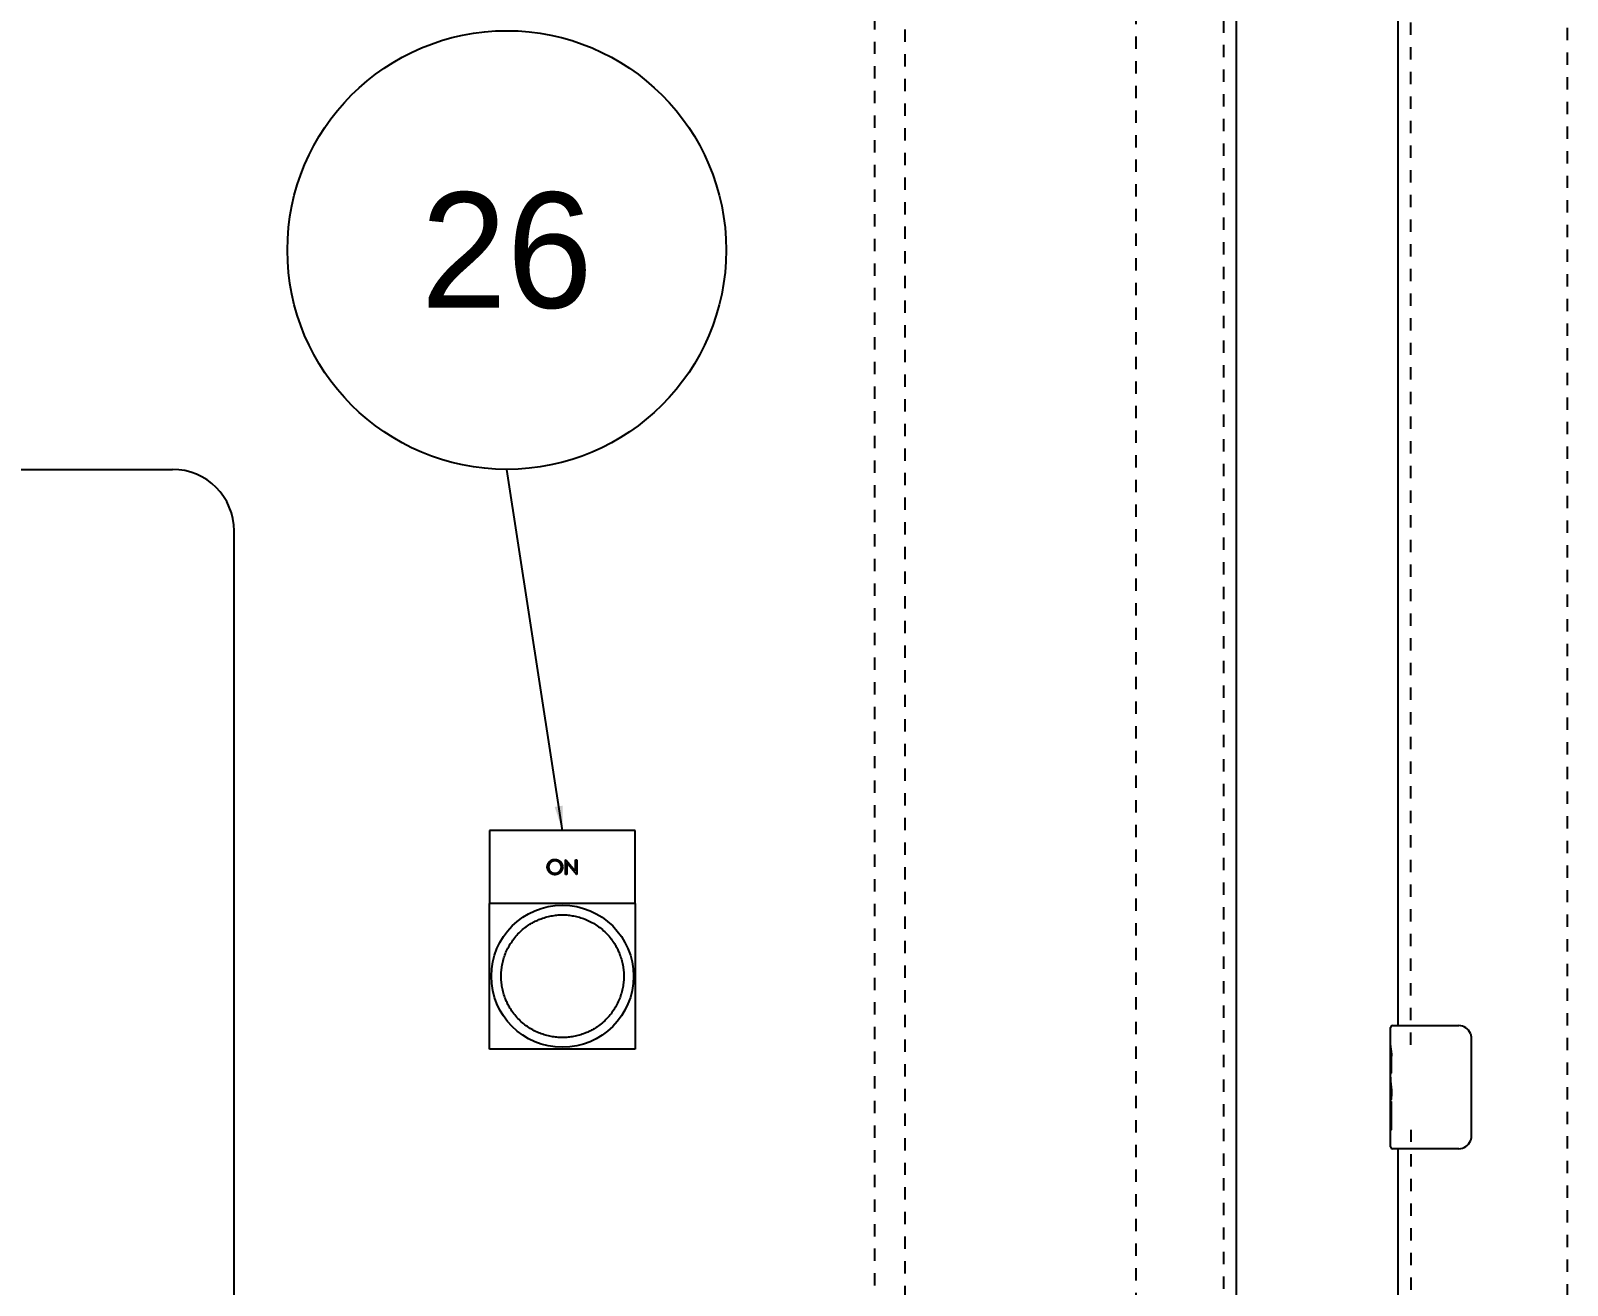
# Model space of a CAD drawing. Header units: inches. Extents: x -15 to 162, y -14 to 102.
# Drawn here: x 62.64 to 75.11, y 59.97 to 70.15 of the extents above; entities that cross this region are included whole.
import ezdxf
from ezdxf.enums import TextEntityAlignment as Align

# ---------------------------------------------------------------- set-up
doc = ezdxf.new("R2010")
doc.units = ezdxf.units.IN
doc.header["$MEASUREMENT"] = 0
doc.linetypes.add('HIDDEN', pattern=[0.2, 0.1, -0.1])
for name, color, linetype in [('DEFAULT_2', 8, 'HIDDEN'), ('MAIN_OR_RIGHT_DOOR_ASSEMBLY', 7, 'Continuous'), ('SECONDARY_OR_LEFT_DOOR_ASSEMBLY', 7, 'Continuous')]:
    doc.layers.add(name, color=color, linetype=linetype)
doc.dimstyles.get("Standard").update_dxf_attribs({"dimtxt": 0.18, "dimasz": 0.18, "dimexe": 0.18, "dimexo": 0.0625, "dimgap": 0.09, "dimtad": 0, "dimtih": 1, "dimtoh": 1, "dimdec": 4, "dimzin": 0, "dimdsep": 46, "dimtxsty": 'Standard', "dimcen": 0.09, "dimadec": 0, "dimazin": 0, "dimtfac": 1, "dimtdec": 4, "dimtofl": 0, "dimtmove": 0, "dimatfit": 3, "dimfxl": 1, "dimtolj": 1, "dimtzin": 0, "dimarcsym": 0})

# ---------------------------------------------------------------- blocks, each defined once
blk = doc.blocks.new('ENCLOSURE')
at = {"layer": 'DEFAULT_2', "color": 8, "linetype": 'HIDDEN'}
for p, q in [((71.612, 17.006), (71.612, 85.976)), ((75.112, 85.976), (75.112, 17.006))]:
    blk.add_line(p, q, dxfattribs=at)
at = {"layer": 'MAIN_OR_RIGHT_DOOR_ASSEMBLY', "color": 8, "linetype": 'HIDDEN'}
for p, q in [((73.841, 61.92), (73.841, 81.396)), ((73.841, 61.23), (73.841, 41.753))]:
    blk.add_line(p, q, dxfattribs=at)
at = {"layer": 'MAIN_OR_RIGHT_DOOR_ASSEMBLY', "color": 3, "linetype": 'Continuous'}
for p, q in [((73.737, 81.241), (73.737, 62.075)), ((73.737, 61.075), (73.737, 41.908))]:
    blk.add_line(p, q, dxfattribs=at)
at = {"layer": 'MAIN_OR_RIGHT_DOOR_ASSEMBLY', "color": 7, "linetype": 'Continuous'}
for p, q in [((73.677, 61.914), (73.677, 62.06)), ((73.692, 62.075), (74.232, 62.075)), ((73.677, 61.656), (73.677, 61.913)), ((74.332, 61.975), (74.332, 61.175)), ((73.683, 61.858), (73.677, 61.858)), ((73.684, 61.69), (73.684, 61.826)), ((73.677, 61.69), (73.684, 61.69)), ((73.677, 61.09), (73.677, 61.654)), ((73.679, 61.627), (73.677, 61.627)), ((73.677, 61.495), (73.683, 61.495)), ((73.677, 61.459), (73.684, 61.459)), ((73.677, 61.396), (73.684, 61.396)), ((73.684, 61.229), (73.684, 61.459)), ((73.677, 61.229), (73.684, 61.229)), ((74.232, 61.075), (73.692, 61.075))]:
    blk.add_line(p, q, dxfattribs=at)
for points in [[(74.325, 62.011), (74.327, 62.005), (74.329, 61.999), (74.33, 61.993), (74.331, 61.987), (74.332, 61.981), (74.332, 61.975)], [(73.677, 61.914), (73.677, 61.91), (73.678, 61.906), (73.678, 61.9), (73.68, 61.887)], [(73.68, 61.887), (73.681, 61.88), (73.682, 61.871), (73.682, 61.863)], [(73.682, 61.863), (73.683, 61.854), (73.684, 61.845), (73.684, 61.836), (73.684, 61.826)], [(73.677, 61.656), (73.677, 61.648), (73.678, 61.639), (73.678, 61.629)], [(73.678, 61.629), (73.681, 61.595), (73.682, 61.583), (73.683, 61.571), (73.684, 61.558), (73.684, 61.546), (73.684, 61.533), (73.684, 61.52), (73.684, 61.507), (73.683, 61.495), (73.682, 61.482), (73.681, 61.47)], [(74.332, 61.175), (74.332, 61.169), (74.331, 61.162), (74.33, 61.156), (74.329, 61.15), (74.327, 61.144), (74.325, 61.139)]]:
    blk.add_lwpolyline(points, dxfattribs=at)
for centre, radius, start, end in [((73.692, 62.06), 0.015, 90, 180), ((74.232, 61.975), 0.1, 21.1999, 90), ((74.232, 61.175), 0.1, 270, 338.7946), ((73.692, 61.09), 0.015, 180, 270)]:
    blk.add_arc(centre, radius, start, end, dxfattribs=at)
blk.add_ellipse((73.94, 61.491), major_axis=(0.263, 0), ratio=0.432808, start_param=-3.141593, end_param=-2.961605, dxfattribs=at)
at = {"layer": 'SECONDARY_OR_LEFT_DOOR_ASSEMBLY', "color": 8, "linetype": 'HIDDEN'}
for p, q in [((72.321, 86.637), (72.321, 16.345)), ((69.487, 85.664), (69.487, 53.662)), ((69.737, 53.662), (69.737, 85.664))]:
    blk.add_line(p, q, dxfattribs=at)
at = {"layer": 'SECONDARY_OR_LEFT_DOOR_ASSEMBLY', "color": 3, "linetype": 'Continuous'}
blk.add_line((72.425, 86.637), (72.425, 16.345), dxfattribs=at)
blk = doc.blocks.new('PANEL_PC')
for p, q in [((0.5, 6.1), (15.64, 6.1)), ((16.14, -5.6), (16.14, 5.6))]:
    blk.add_line(p, q)
blk.add_arc((15.64, 5.6), 0.5, 0, 90)
blk = doc.blocks.new('PB')
blk.add_circle((0, 0), 0.577)
for points, knots in [([(-0.498, 0), (-0.498, 0.015), (-0.497, 0.046), (-0.49, 0.092), (-0.479, 0.138), (-0.464, 0.184), (-0.443, 0.229), (-0.417, 0.273), (-0.387, 0.315), (-0.353, 0.353), (-0.315, 0.387), (-0.278, 0.414), (-0.244, 0.435), (-0.214, 0.45), (-0.179, 0.465), (-0.138, 0.479), (-0.092, 0.49), (-0.046, 0.497), (0, 0.499), (0.046, 0.497), (0.092, 0.49), (0.138, 0.479), (0.184, 0.464), (0.229, 0.443), (0.273, 0.417), (0.315, 0.387), (0.353, 0.353), (0.387, 0.315), (0.414, 0.278), (0.435, 0.244), (0.45, 0.214), (0.465, 0.179), (0.479, 0.138), (0.49, 0.092), (0.497, 0.046), (0.498, 0.015), (0.498, 0)], [0, 0, 0, 0, 0.02912, 0.058246, 0.089112, 0.11999, 0.152142, 0.184307, 0.217143, 0.249992, 0.282828, 0.315678, 0.337132, 0.358544, 0.38001, 0.410875, 0.441753, 0.47087, 0.5, 0.529117, 0.558246, 0.589112, 0.61999, 0.652142, 0.684307, 0.717143, 0.749992, 0.782828, 0.815678, 0.837132, 0.858544, 0.88001, 0.910875, 0.941753, 0.970873, 1, 1, 1, 1]), ([(0.498, 0), (0.498, -0.015), (0.497, -0.046), (0.49, -0.092), (0.479, -0.138), (0.464, -0.184), (0.443, -0.229), (0.417, -0.273), (0.387, -0.315), (0.353, -0.353), (0.315, -0.387), (0.278, -0.414), (0.244, -0.435), (0.214, -0.45), (0.179, -0.465), (0.138, -0.479), (0.092, -0.49), (0.046, -0.497), (0, -0.499), (-0.046, -0.497), (-0.092, -0.49), (-0.138, -0.479), (-0.184, -0.464), (-0.229, -0.443), (-0.273, -0.417), (-0.315, -0.387), (-0.353, -0.353), (-0.387, -0.315), (-0.414, -0.278), (-0.435, -0.244), (-0.45, -0.214), (-0.465, -0.179), (-0.479, -0.138), (-0.49, -0.092), (-0.497, -0.046), (-0.498, -0.015), (-0.498, 0)], [0, 0, 0, 0, 0.0291199, 0.0582465, 0.0891116, 0.11999, 0.1521418, 0.1843069, 0.2171429, 0.2499924, 0.2828283, 0.3156778, 0.3371323, 0.3585438, 0.38001, 0.4108751, 0.4417535, 0.47087, 0.5, 0.5291165, 0.5582465, 0.5891116, 0.61999, 0.6521418, 0.6843069, 0.7171429, 0.7499924, 0.7828283, 0.8156778, 0.8371323, 0.8585438, 0.88001, 0.9108751, 0.9417535, 0.9708734, 1, 1, 1, 1])]:
    blk.add_open_spline(points, degree=3, knots=knots)
blk = doc.blocks.new('PB_WITH_TAG')
for p, q in [((0.591, 1.182), (-0.591, 1.182)), ((-0.591, 1.182), (-0.591, 0.591)), ((0.591, 0.591), (0.591, 1.182)), ((0.026, 0.946), (0.028, 0.946)), ((0.026, 0.827), (0.026, 0.946)), ((0.028, 0.946), (0.106, 0.853)), ((0.114, 0.827), (0.036, 0.92)), ((0.036, 0.92), (0.036, 0.827)), ((0.106, 0.946), (0.117, 0.946)), ((0.106, 0.853), (0.106, 0.946)), ((0.117, 0.946), (0.117, 0.827)), ((0.036, 0.827), (0.026, 0.827)), ((0.117, 0.827), (0.114, 0.827)), ((0.591, 0.591), (-0.591, 0.591)), ((-0.591, -0.591), (-0.591, 0.591)), ((0.591, 0.591), (0.591, -0.591)), ((0.591, -0.591), (-0.591, -0.591))]:
    blk.add_line(p, q)
for points, knots in [([(-0.123, 0.886), (-0.123, 0.887), (-0.123, 0.89), (-0.122, 0.894), (-0.122, 0.898), (-0.121, 0.902), (-0.12, 0.906), (-0.118, 0.91), (-0.116, 0.914), (-0.115, 0.918), (-0.112, 0.921), (-0.11, 0.924), (-0.108, 0.928), (-0.105, 0.931), (-0.102, 0.933), (-0.099, 0.936), (-0.096, 0.938), (-0.092, 0.94), (-0.089, 0.942), (-0.085, 0.944), (-0.081, 0.945), (-0.077, 0.947), (-0.073, 0.948), (-0.069, 0.948), (-0.065, 0.949), (-0.063, 0.949), (-0.061, 0.949)], [0, 0, 0, 0, 0.043209, 0.085873, 0.12812, 0.170152, 0.211918, 0.253753, 0.296006, 0.338443, 0.381015, 0.42282, 0.464089, 0.505126, 0.545975, 0.586985, 0.628339, 0.670084, 0.711992, 0.753039, 0.794049, 0.834886, 0.875498, 0.916547, 0.958004, 1, 1, 1, 1]), ([(-0.06, 0.824), (-0.063, 0.824), (-0.067, 0.825), (-0.073, 0.825), (-0.079, 0.827), (-0.085, 0.829), (-0.09, 0.831), (-0.095, 0.834), (-0.1, 0.838), (-0.105, 0.842), (-0.109, 0.847), (-0.113, 0.852), (-0.116, 0.857), (-0.118, 0.862), (-0.12, 0.868), (-0.122, 0.874), (-0.123, 0.88), (-0.123, 0.884), (-0.123, 0.886)], [0, 0, 0, 0, 0.065819, 0.129747, 0.192072, 0.253459, 0.31457, 0.37628, 0.439026, 0.503267, 0.567493, 0.629705, 0.691, 0.751452, 0.812004, 0.87315, 0.935635, 1, 1, 1, 1]), ([(-0.061, 0.937), (-0.062, 0.936), (-0.064, 0.936), (-0.068, 0.936), (-0.071, 0.936), (-0.074, 0.935), (-0.077, 0.934), (-0.08, 0.933), (-0.083, 0.931), (-0.086, 0.93), (-0.089, 0.928), (-0.092, 0.926), (-0.095, 0.924), (-0.097, 0.922), (-0.1, 0.919), (-0.102, 0.917), (-0.104, 0.914), (-0.105, 0.912), (-0.107, 0.909), (-0.108, 0.906), (-0.11, 0.903), (-0.11, 0.899), (-0.111, 0.896), (-0.112, 0.893), (-0.112, 0.889), (-0.112, 0.887), (-0.112, 0.886)], [0, 0, 0, 0, 0.042023, 0.083645, 0.124984, 0.166247, 0.207702, 0.249631, 0.291742, 0.334743, 0.37746, 0.419556, 0.461044, 0.502096, 0.542891, 0.583801, 0.624864, 0.666225, 0.707399, 0.748557, 0.789655, 0.83074, 0.87207, 0.913993, 0.956498, 1, 1, 1, 1]), ([(-0.112, 0.886), (-0.112, 0.884), (-0.112, 0.881), (-0.111, 0.876), (-0.11, 0.871), (-0.108, 0.867), (-0.106, 0.862), (-0.104, 0.858), (-0.101, 0.854), (-0.097, 0.851), (-0.093, 0.847), (-0.089, 0.845), (-0.085, 0.842), (-0.081, 0.84), (-0.076, 0.838), (-0.071, 0.837), (-0.066, 0.837), (-0.063, 0.837), (-0.061, 0.836)], [0, 0, 0, 0, 0.064504, 0.126899, 0.187747, 0.24815, 0.308586, 0.369583, 0.431827, 0.49618, 0.560668, 0.623504, 0.68526, 0.746537, 0.808327, 0.870486, 0.934317, 1, 1, 1, 1]), ([(-0.061, 0.949), (-0.059, 0.949), (-0.055, 0.948), (-0.049, 0.948), (-0.043, 0.946), (-0.037, 0.944), (-0.031, 0.942), (-0.026, 0.939), (-0.021, 0.935), (-0.016, 0.931), (-0.012, 0.926), (-0.009, 0.921), (-0.005, 0.916), (-0.003, 0.911), (-0.001, 0.905), (0, 0.899), (0.001, 0.893), (0.001, 0.889), (0.002, 0.887)], [0, 0, 0, 0, 0.06657, 0.130749, 0.193413, 0.254989, 0.316114, 0.377262, 0.439401, 0.502971, 0.566525, 0.628231, 0.689091, 0.749345, 0.81017, 0.87161, 0.934869, 1, 1, 1, 1]), ([(-0.009, 0.887), (-0.009, 0.888), (-0.009, 0.89), (-0.009, 0.893), (-0.01, 0.897), (-0.011, 0.9), (-0.012, 0.903), (-0.013, 0.906), (-0.014, 0.909), (-0.016, 0.912), (-0.018, 0.915), (-0.02, 0.917), (-0.022, 0.92), (-0.024, 0.922), (-0.026, 0.924), (-0.029, 0.926), (-0.032, 0.928), (-0.035, 0.93), (-0.038, 0.931), (-0.041, 0.933), (-0.044, 0.934), (-0.047, 0.935), (-0.051, 0.936), (-0.054, 0.936), (-0.057, 0.936), (-0.06, 0.936), (-0.061, 0.937)], [0, 0, 0, 0, 0.042915, 0.08513, 0.126473, 0.167453, 0.207976, 0.248249, 0.28875, 0.32967, 0.370537, 0.411129, 0.451819, 0.492406, 0.533486, 0.575263, 0.617441, 0.660672, 0.70394, 0.746868, 0.789079, 0.831104, 0.873238, 0.915166, 0.957381, 1, 1, 1, 1]), ([(-0.061, 0.836), (-0.06, 0.837), (-0.057, 0.837), (-0.054, 0.837), (-0.051, 0.837), (-0.047, 0.838), (-0.044, 0.839), (-0.041, 0.84), (-0.038, 0.842), (-0.035, 0.843), (-0.032, 0.845), (-0.029, 0.847), (-0.026, 0.849), (-0.024, 0.851), (-0.022, 0.853), (-0.02, 0.856), (-0.018, 0.858), (-0.016, 0.861), (-0.014, 0.864), (-0.013, 0.867), (-0.012, 0.87), (-0.011, 0.873), (-0.01, 0.876), (-0.009, 0.88), (-0.009, 0.883), (-0.009, 0.885), (-0.009, 0.887)], [0, 0, 0, 0, 0.043633, 0.086538, 0.129177, 0.171436, 0.213416, 0.255266, 0.297369, 0.339941, 0.382347, 0.423953, 0.464871, 0.505572, 0.546003, 0.586568, 0.627065, 0.668271, 0.709549, 0.750428, 0.791096, 0.832027, 0.873136, 0.914611, 0.956956, 1, 1, 1, 1]), ([(0.002, 0.887), (0.001, 0.884), (0.001, 0.88), (0, 0.874), (-0.001, 0.868), (-0.003, 0.863), (-0.005, 0.857), (-0.009, 0.852), (-0.012, 0.847), (-0.016, 0.842), (-0.021, 0.838), (-0.026, 0.834), (-0.031, 0.831), (-0.036, 0.829), (-0.042, 0.827), (-0.048, 0.825), (-0.054, 0.825), (-0.058, 0.824), (-0.06, 0.824)], [0, 0, 0, 0, 0.065227, 0.128569, 0.19032, 0.251378, 0.312388, 0.373789, 0.436431, 0.500567, 0.564687, 0.627136, 0.688455, 0.749246, 0.810155, 0.871671, 0.934773, 1, 1, 1, 1])]:
    blk.add_open_spline(points, degree=3, knots=knots)
blk.add_blockref('PB', (0, 0))

msp = doc.modelspace()

# ---------------------------------------------------------------- linework, layer by layer
at = {"linetype": 'Continuous'}
msp.add_circle((66.503, 68.372), 1.781, dxfattribs=at)

# ---------------------------------------------------------------- block references
for name, p in [('ENCLOSURE', (0, 0)), ('PANEL_PC', (48.15, 60.491)), ('PB_WITH_TAG', (66.955, 62.476))]:
    msp.add_blockref(name, p)

# ---------------------------------------------------------------- texts
msp.add_text('26', height=0.9374, dxfattribs=at).set_placement((66.503, 68.372), align=Align.MIDDLE)

# ---------------------------------------------------------------- leaders
msp.add_leader([(66.955, 63.658), (66.503, 66.591)], dimstyle='Standard', override={"dimasz": 0.2, "dimtmove": 0}, dxfattribs=at)

doc.saveas('drawing.dxf')
